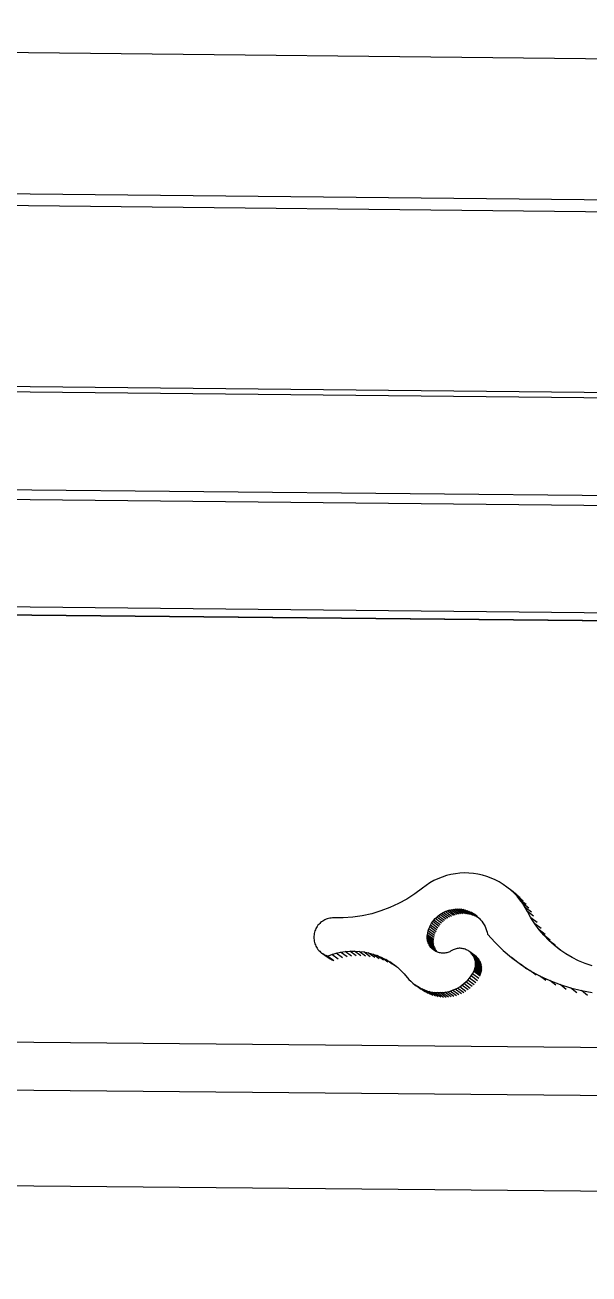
# Model space of a CAD drawing. Extents: x -106 to 80, y -44 to 65.
# Drawn here: x -32.37 to -29.5, y 31.48 to 37.84 of the extents above; entities that cross this region are included whole.
import ezdxf

# ---------------------------------------------------------------- set-up
doc = ezdxf.new("R2010")
doc.units = 0
doc.layers.get('0').update_dxf_attribs({"linetype": 'CONTINUOUS'})

msp = doc.modelspace()

# ---------------------------------------------------------------- linework, layer by layer
for p, q in [((-45.2751, 37.8357), (17.2841, 37.1577)), ((-45.2708, 37.1133), (17.2825, 36.4515)), ((-45.7107, 37.0576), (17.7214, 36.3878)), ((-46.1847, 36.136), (18.1972, 35.4775)), ((-46.3854, 36.1113), (18.3972, 35.4493)), ((-46.3823, 35.611), (18.396, 34.9605)), ((-46.7712, 35.564), (18.7833, 34.907)), ((19.0686, 34.3275), (-46.867, 34.9745)), ((18.782, 34.3688), (-46.7677, 35.0129)), ((-46.3672, 34.9696), (19.0686, 34.3275)), ((-30.2035, 33.5108), (-30.2259, 33.5052)), ((-30.1808, 33.5149), (-30.2035, 33.5108)), ((-30.1579, 33.5175), (-30.1808, 33.5149)), ((-30.1348, 33.5186), (-30.1579, 33.5175)), ((-30.1117, 33.5181), (-30.1348, 33.5186)), ((-30.0886, 33.5161), (-30.1117, 33.5181)), ((-30.0657, 33.5125), (-30.0886, 33.5161)), ((-30.0431, 33.5075), (-30.0657, 33.5125)), ((-30.3293, 33.4557), (-30.3477, 33.4418)), ((-30.3101, 33.4683), (-30.3293, 33.4557)), ((-30.29, 33.4796), (-30.3101, 33.4683)), ((-30.2692, 33.4896), (-30.29, 33.4796)), ((-30.2478, 33.4981), (-30.2692, 33.4896)), ((-30.2259, 33.5052), (-30.2478, 33.4981)), ((-30.0208, 33.501), (-30.0431, 33.5075)), ((-29.999, 33.493), (-30.0208, 33.501)), ((-29.9777, 33.4836), (-29.999, 33.493)), ((-29.9571, 33.4728), (-29.9777, 33.4836)), ((-29.9372, 33.4607), (-29.9571, 33.4728)), ((-29.9181, 33.4473), (-29.9372, 33.4607)), ((-29.9, 33.4327), (-29.9181, 33.4473)), ((-29.8863, 33.4227), (-29.9181, 33.4473)), ((-30.4274, 33.3862), (-30.4701, 33.3627)), ((-30.3866, 33.4126), (-30.4274, 33.3862)), ((-30.3477, 33.4418), (-30.3866, 33.4126)), ((-29.8828, 33.4169), (-29.9, 33.4327)), ((-29.8682, 33.4081), (-29.9, 33.4327)), ((-29.8667, 33.4), (-29.8828, 33.4169)), ((-29.851, 33.3923), (-29.8828, 33.4169)), ((-29.8517, 33.3821), (-29.8667, 33.4)), ((-29.8349, 33.3754), (-29.8667, 33.4)), ((-30.5599, 33.3252), (-30.6066, 33.3113)), ((-30.5143, 33.3424), (-30.5599, 33.3252)), ((-30.4701, 33.3627), (-30.5143, 33.3424)), ((-30.2419, 33.3179), (-30.2326, 33.3223)), ((-30.2326, 33.3223), (-30.223, 33.3261)), ((-30.2005, 33.2978), (-30.2326, 33.3223)), ((-30.223, 33.3261), (-30.2131, 33.3292)), ((-30.1909, 33.3016), (-30.223, 33.3261)), ((-30.2131, 33.3292), (-30.2031, 33.3317)), ((-30.181, 33.3047), (-30.2131, 33.3292)), ((-30.2031, 33.3317), (-30.1929, 33.3335)), ((-30.171, 33.3072), (-30.2031, 33.3317)), ((-30.1929, 33.3335), (-30.1826, 33.3346)), ((-30.1609, 33.309), (-30.1929, 33.3335)), ((-30.1826, 33.3346), (-30.1723, 33.335)), ((-30.1506, 33.3101), (-30.1826, 33.3346)), ((-30.1723, 33.335), (-30.1619, 33.3347)), ((-30.1403, 33.3105), (-30.1723, 33.335)), ((-30.1619, 33.3347), (-30.1516, 33.3338)), ((-30.1299, 33.3102), (-30.1619, 33.3347)), ((-30.1516, 33.3338), (-30.1414, 33.3321)), ((-30.1196, 33.3092), (-30.1516, 33.3338)), ((-30.1414, 33.3321), (-30.1313, 33.3298)), ((-30.1094, 33.3076), (-30.1414, 33.3321)), ((-30.1313, 33.3298), (-30.1213, 33.3267)), ((-30.0992, 33.3052), (-30.1313, 33.3298)), ((-30.1213, 33.3267), (-30.1116, 33.3231)), ((-30.0893, 33.3022), (-30.1213, 33.3267)), ((-30.1116, 33.3231), (-30.1021, 33.3188)), ((-30.0796, 33.2986), (-30.1116, 33.3231)), ((-29.8379, 33.3633), (-29.8517, 33.3821)), ((-29.82, 33.3576), (-29.8517, 33.3821)), ((-29.8254, 33.3436), (-29.8379, 33.3633)), ((-29.8062, 33.3387), (-29.8379, 33.3633)), ((-29.8141, 33.3231), (-29.8254, 33.3436)), ((-29.7936, 33.3191), (-29.8254, 33.3436)), ((-29.7963, 33.2908), (-29.8141, 33.3231)), ((-29.7824, 33.2986), (-29.8141, 33.3231)), ((-30.8758, 33.2572), (-30.88, 33.2522)), ((-30.8713, 33.2619), (-30.8758, 33.2572)), ((-30.8665, 33.2663), (-30.8713, 33.2619)), ((-30.8613, 33.2704), (-30.8665, 33.2663)), ((-30.856, 33.2741), (-30.8613, 33.2704)), ((-30.8504, 33.2774), (-30.856, 33.2741)), ((-30.8446, 33.2804), (-30.8504, 33.2774)), ((-30.8386, 33.283), (-30.8446, 33.2804)), ((-30.8324, 33.2851), (-30.8386, 33.283)), ((-30.8261, 33.2869), (-30.8324, 33.2851)), ((-30.8197, 33.2882), (-30.8261, 33.2869)), ((-30.8132, 33.2891), (-30.8197, 33.2882)), ((-30.8067, 33.2896), (-30.8132, 33.2891)), ((-30.8001, 33.2896), (-30.8067, 33.2896)), ((-30.7512, 33.2899), (-30.8001, 33.2896)), ((-30.7025, 33.2936), (-30.7512, 33.2899)), ((-30.6542, 33.3008), (-30.7025, 33.2936)), ((-30.6066, 33.3113), (-30.6542, 33.3008)), ((-30.3069, 33.2536), (-30.3017, 33.2625)), ((-30.3017, 33.2625), (-30.296, 33.2711)), ((-30.2696, 33.2381), (-30.3017, 33.2625)), ((-30.296, 33.2711), (-30.2897, 33.2793)), ((-30.2638, 33.2467), (-30.296, 33.2711)), ((-30.2897, 33.2793), (-30.2829, 33.287)), ((-30.2575, 33.2548), (-30.2897, 33.2793)), ((-30.2829, 33.287), (-30.2755, 33.2943)), ((-30.2507, 33.2626), (-30.2829, 33.287)), ((-30.2755, 33.2943), (-30.2677, 33.301)), ((-30.2434, 33.2698), (-30.2755, 33.2943)), ((-30.2677, 33.301), (-30.2595, 33.3072)), ((-30.2356, 33.2766), (-30.2677, 33.301)), ((-30.2595, 33.3072), (-30.2509, 33.3129)), ((-30.2274, 33.2828), (-30.2595, 33.3072)), ((-30.2509, 33.3129), (-30.2419, 33.3179)), ((-30.2188, 33.2884), (-30.2509, 33.3129)), ((-30.2098, 33.2934), (-30.2419, 33.3179)), ((-30.1021, 33.3188), (-30.0929, 33.3138)), ((-30.0701, 33.2943), (-30.1021, 33.3188)), ((-30.0929, 33.3138), (-30.084, 33.3083)), ((-30.0609, 33.2894), (-30.0929, 33.3138)), ((-30.084, 33.3083), (-30.0756, 33.3022)), ((-30.0689, 33.2967), (-30.084, 33.3083)), ((-30.0756, 33.3022), (-30.0689, 33.2967)), ((-30.0689, 33.2967), (-30.0675, 33.2956)), ((-30.0675, 33.2956), (-30.0609, 33.2894)), ((-30.0609, 33.2894), (-30.0599, 33.2884)), ((-30.0599, 33.2884), (-30.0528, 33.2808)), ((-30.0528, 33.2808), (-30.0462, 33.2727)), ((-30.0462, 33.2727), (-30.0401, 33.2641)), ((-30.0401, 33.2641), (-30.0346, 33.2552)), ((-29.7764, 33.2597), (-29.7963, 33.2908)), ((-29.7646, 33.2663), (-29.7963, 33.2908)), ((-29.7544, 33.2299), (-29.7764, 33.2597)), ((-29.7447, 33.2352), (-29.7764, 33.2597)), ((-30.9007, 33.1978), (-30.9009, 33.1912)), ((-30.9, 33.2044), (-30.9007, 33.1978)), ((-30.899, 33.2108), (-30.9, 33.2044)), ((-30.8975, 33.2172), (-30.899, 33.2108)), ((-30.8955, 33.2235), (-30.8975, 33.2172)), ((-30.8932, 33.2297), (-30.8955, 33.2235)), ((-30.8905, 33.2356), (-30.8932, 33.2297)), ((-30.8873, 33.2414), (-30.8905, 33.2356)), ((-30.8839, 33.2469), (-30.8873, 33.2414)), ((-30.88, 33.2522), (-30.8839, 33.2469)), ((-30.3241, 33.1941), (-30.3238, 33.1993)), ((-30.324, 33.1887), (-30.3241, 33.1941)), ((-30.2919, 33.1697), (-30.3241, 33.1941)), ((-30.3238, 33.1993), (-30.3231, 33.2046)), ((-30.2916, 33.175), (-30.3238, 33.1993)), ((-30.3231, 33.2046), (-30.3212, 33.2148)), ((-30.2909, 33.1802), (-30.3231, 33.2046)), ((-30.3212, 33.2148), (-30.3186, 33.2248)), ((-30.289, 33.1904), (-30.3212, 33.2148)), ((-30.3186, 33.2248), (-30.3153, 33.2347)), ((-30.2864, 33.2004), (-30.3186, 33.2248)), ((-30.3153, 33.2347), (-30.3114, 33.2443)), ((-30.2831, 33.2103), (-30.3153, 33.2347)), ((-30.3114, 33.2443), (-30.3069, 33.2536)), ((-30.2792, 33.2198), (-30.3114, 33.2443)), ((-30.2747, 33.2291), (-30.3069, 33.2536)), ((-30.0346, 33.2552), (-30.0297, 33.246)), ((-30.0297, 33.246), (-30.0254, 33.2365)), ((-30.0254, 33.2365), (-30.0218, 33.2267)), ((-30.0218, 33.2267), (-30.0188, 33.2167)), ((-30.0188, 33.2167), (-30.0165, 33.2065)), ((-30.0165, 33.2065), (-29.9785, 33.1642)), ((-29.7305, 33.2018), (-29.7544, 33.2299)), ((-29.7228, 33.2055), (-29.7544, 33.2299)), ((-29.7048, 33.1753), (-29.7305, 33.2018)), ((-29.6989, 33.1774), (-29.7305, 33.2018)), ((-30.9009, 33.1912), (-30.9007, 33.1846)), ((-30.9007, 33.1846), (-30.9, 33.1781)), ((-30.9, 33.1781), (-30.8989, 33.1715)), ((-30.8989, 33.1715), (-30.8974, 33.1651)), ((-30.8974, 33.1651), (-30.8955, 33.1588)), ((-30.8955, 33.1588), (-30.8932, 33.1526)), ((-30.8932, 33.1526), (-30.8904, 33.1466)), ((-30.8904, 33.1466), (-30.8873, 33.1407)), ((-30.8873, 33.1407), (-30.8838, 33.1351)), ((-30.8838, 33.1351), (-30.88, 33.1297)), ((-30.88, 33.1297), (-30.8758, 33.1246)), ((-30.3236, 33.1835), (-30.324, 33.1887)), ((-30.2918, 33.1644), (-30.324, 33.1887)), ((-30.3229, 33.1782), (-30.3236, 33.1835)), ((-30.2914, 33.1591), (-30.3236, 33.1835)), ((-30.3218, 33.173), (-30.3229, 33.1782)), ((-30.2907, 33.1538), (-30.3229, 33.1782)), ((-30.3204, 33.1679), (-30.3218, 33.173)), ((-30.2896, 33.1486), (-30.3218, 33.173)), ((-30.3186, 33.1628), (-30.3204, 33.1679)), ((-30.2882, 33.1435), (-30.3204, 33.1679)), ((-30.3165, 33.1579), (-30.3186, 33.1628)), ((-30.2864, 33.1385), (-30.3186, 33.1628)), ((-30.3141, 33.1532), (-30.3165, 33.1579)), ((-30.2843, 33.1336), (-30.3165, 33.1579)), ((-30.3114, 33.1486), (-30.3141, 33.1532)), ((-30.282, 33.1288), (-30.3141, 33.1532)), ((-30.3085, 33.1442), (-30.3114, 33.1486)), ((-30.2793, 33.1243), (-30.3114, 33.1486)), ((-30.3052, 33.14), (-30.3085, 33.1442)), ((-30.2763, 33.1198), (-30.3085, 33.1442)), ((-30.3017, 33.136), (-30.3052, 33.14)), ((-30.2753, 33.1174), (-30.3052, 33.14)), ((-30.2979, 33.1322), (-30.3017, 33.136)), ((-30.2801, 33.1197), (-30.3017, 33.136)), ((-30.2939, 33.1287), (-30.2979, 33.1322)), ((-30.2848, 33.1223), (-30.2979, 33.1322)), ((-30.2896, 33.1255), (-30.2939, 33.1287)), ((-30.1863, 33.1299), (-30.191, 33.1279)), ((-30.1814, 33.1316), (-30.1863, 33.1299)), ((-30.1763, 33.133), (-30.1814, 33.1316)), ((-30.1713, 33.134), (-30.1763, 33.133)), ((-30.1661, 33.1347), (-30.1713, 33.134)), ((-30.1609, 33.1351), (-30.1661, 33.1347)), ((-30.1557, 33.1351), (-30.1609, 33.1351)), ((-30.1505, 33.1348), (-30.1557, 33.1351)), ((-30.1453, 33.1341), (-30.1505, 33.1348)), ((-30.1402, 33.1331), (-30.1453, 33.1341)), ((-30.1351, 33.1318), (-30.1402, 33.1331)), ((-30.1302, 33.1301), (-30.1351, 33.1318)), ((-30.1253, 33.1281), (-30.1302, 33.1301)), ((-29.9785, 33.1642), (-29.9378, 33.1245)), ((-29.6774, 33.1506), (-29.7048, 33.1753)), ((-29.6732, 33.1509), (-29.7048, 33.1753)), ((-29.6483, 33.1278), (-29.6774, 33.1506)), ((-29.6458, 33.1263), (-29.6774, 33.1506)), ((-30.8758, 33.1246), (-30.8712, 33.1198)), ((-30.8712, 33.1198), (-30.8664, 33.1152)), ((-30.8664, 33.1152), (-30.8613, 33.111)), ((-30.8613, 33.111), (-30.8559, 33.1072)), ((-30.8286, 33.0867), (-30.8613, 33.111)), ((-30.8232, 33.0829), (-30.8559, 33.1072)), ((-30.8559, 33.1072), (-30.8537, 33.1058)), ((-30.8337, 33.0909), (-30.8537, 33.1058)), ((-30.8537, 33.1058), (-30.8503, 33.1037)), ((-30.8176, 33.0794), (-30.8503, 33.1037)), ((-30.8503, 33.1037), (-30.8477, 33.1023)), ((-30.8385, 33.0955), (-30.8477, 33.1023)), ((-30.8477, 33.1023), (-30.8445, 33.1006)), ((-30.8445, 33.1006), (-30.8385, 33.0978)), ((-30.8118, 33.0763), (-30.8445, 33.1006)), ((-30.8385, 33.0978), (-30.8323, 33.0955)), ((-30.8058, 33.0735), (-30.8385, 33.0978)), ((-30.8323, 33.0955), (-30.8102, 33.1036)), ((-30.7997, 33.0712), (-30.8323, 33.0955)), ((-30.8102, 33.1036), (-30.7876, 33.1102)), ((-30.7776, 33.0793), (-30.8102, 33.1036)), ((-30.7876, 33.1102), (-30.7646, 33.1153)), ((-30.755, 33.0859), (-30.7876, 33.1102)), ((-30.7646, 33.1153), (-30.7412, 33.1188)), ((-30.732, 33.091), (-30.7646, 33.1153)), ((-30.7412, 33.1188), (-30.7177, 33.1206)), ((-30.7087, 33.0945), (-30.7412, 33.1188)), ((-30.7177, 33.1206), (-30.6941, 33.1209)), ((-30.6851, 33.0963), (-30.7177, 33.1206)), ((-30.6941, 33.1209), (-30.6705, 33.1196)), ((-30.6615, 33.0966), (-30.6941, 33.1209)), ((-30.6705, 33.1196), (-30.647, 33.1166)), ((-30.6379, 33.0952), (-30.6705, 33.1196)), ((-30.647, 33.1166), (-30.6237, 33.1121)), ((-30.6145, 33.0923), (-30.647, 33.1166)), ((-30.6237, 33.1121), (-30.6008, 33.106)), ((-30.5912, 33.0878), (-30.6237, 33.1121)), ((-30.6008, 33.106), (-30.5783, 33.0983)), ((-30.5683, 33.0817), (-30.6008, 33.106)), ((-30.5783, 33.0983), (-30.5564, 33.0892)), ((-30.5459, 33.0741), (-30.5783, 33.0983)), ((-30.5564, 33.0892), (-30.5351, 33.0786)), ((-30.5239, 33.0649), (-30.5564, 33.0892)), ((-30.5351, 33.0786), (-30.5145, 33.0666)), ((-30.5027, 33.0543), (-30.5351, 33.0786)), ((-30.5145, 33.0666), (-30.4948, 33.0532)), ((-30.4821, 33.0423), (-30.5145, 33.0666)), ((-30.2852, 33.1226), (-30.2896, 33.1255)), ((-30.2848, 33.1223), (-30.2852, 33.1226)), ((-30.2806, 33.1199), (-30.2848, 33.1223)), ((-30.2801, 33.1197), (-30.2806, 33.1199)), ((-30.2758, 33.1176), (-30.2801, 33.1197)), ((-30.2753, 33.1174), (-30.2758, 33.1176)), ((-30.2709, 33.1156), (-30.2753, 33.1174)), ((-30.2659, 33.1139), (-30.2709, 33.1156)), ((-30.2608, 33.1125), (-30.2659, 33.1139)), ((-30.2556, 33.1115), (-30.2608, 33.1125)), ((-30.2504, 33.1108), (-30.2556, 33.1115)), ((-30.2451, 33.1105), (-30.2504, 33.1108)), ((-30.2398, 33.1105), (-30.2451, 33.1105)), ((-30.2346, 33.1109), (-30.2398, 33.1105)), ((-30.2294, 33.1116), (-30.2346, 33.1109)), ((-30.2242, 33.1126), (-30.2294, 33.1116)), ((-30.2191, 33.114), (-30.2242, 33.1126)), ((-30.2142, 33.1158), (-30.2191, 33.114)), ((-30.2093, 33.1178), (-30.2142, 33.1158)), ((-30.2046, 33.1202), (-30.2093, 33.1178)), ((-30.1957, 33.1255), (-30.2046, 33.1202)), ((-30.191, 33.1279), (-30.1957, 33.1255)), ((-30.1206, 33.1258), (-30.1253, 33.1281)), ((-30.116, 33.1232), (-30.1206, 33.1258)), ((-30.1117, 33.1203), (-30.116, 33.1232)), ((-30.1075, 33.1172), (-30.1117, 33.1203)), ((-30.0755, 33.0928), (-30.1075, 33.1172)), ((-30.1035, 33.1137), (-30.1075, 33.1172)), ((-30.0715, 33.0894), (-30.1035, 33.1137)), ((-30.0998, 33.11), (-30.1035, 33.1137)), ((-30.0678, 33.0857), (-30.0998, 33.11)), ((-30.0963, 33.1061), (-30.0998, 33.11)), ((-30.093, 33.1019), (-30.0963, 33.1061)), ((-30.0933, 33.1038), (-30.0963, 33.1061)), ((-30.0643, 33.0818), (-30.0933, 33.1038)), ((-30.0901, 33.0976), (-30.093, 33.1019)), ((-30.0611, 33.0776), (-30.093, 33.1019)), ((-30.0874, 33.093), (-30.0901, 33.0976)), ((-30.0581, 33.0733), (-30.0901, 33.0976)), ((-30.0851, 33.0883), (-30.0874, 33.093)), ((-30.0555, 33.0687), (-30.0874, 33.093)), ((-30.083, 33.0835), (-30.0851, 33.0883)), ((-30.0531, 33.0641), (-30.0851, 33.0883)), ((-30.0813, 33.0785), (-30.083, 33.0835)), ((-30.051, 33.0592), (-30.083, 33.0835)), ((-30.0798, 33.0735), (-30.0813, 33.0785)), ((-30.0493, 33.0543), (-30.0813, 33.0785)), ((-30.0788, 33.0683), (-30.0798, 33.0735)), ((-30.0479, 33.0492), (-30.0798, 33.0735)), ((-30.078, 33.0631), (-30.0788, 33.0683)), ((-30.0468, 33.0441), (-30.0788, 33.0683)), ((-29.9378, 33.1245), (-29.8945, 33.0877)), ((-29.8945, 33.0877), (-29.849, 33.0537)), ((-29.8627, 33.0634), (-29.8945, 33.0877)), ((-29.6437, 33.1247), (-29.6483, 33.1278)), ((-29.6179, 33.107), (-29.6437, 33.1247)), ((-29.5861, 33.0884), (-29.6179, 33.107)), ((-29.5532, 33.0719), (-29.5861, 33.0884)), ((-29.5193, 33.0577), (-29.5532, 33.0719)), ((-30.4948, 33.0532), (-30.476, 33.0386)), ((-30.476, 33.0386), (-30.4582, 33.0227)), ((-30.4582, 33.0227), (-30.4416, 33.0056)), ((-30.4416, 33.0056), (-30.4172, 32.9771)), ((-30.1005, 32.9946), (-30.0931, 33.0058)), ((-30.0931, 33.0058), (-30.0865, 33.0176)), ((-30.0611, 32.9817), (-30.0931, 33.0058)), ((-30.0865, 33.0176), (-30.0842, 33.0222)), ((-30.0545, 32.9933), (-30.0865, 33.0176)), ((-30.0842, 33.0222), (-30.0823, 33.0271)), ((-30.0523, 32.998), (-30.0842, 33.0222)), ((-30.0823, 33.0271), (-30.0807, 33.032)), ((-30.0503, 33.0029), (-30.0823, 33.0271)), ((-30.0807, 33.032), (-30.0794, 33.0371)), ((-30.0487, 33.0078), (-30.0807, 33.032)), ((-30.0794, 33.0371), (-30.0784, 33.0422)), ((-30.0474, 33.0129), (-30.0794, 33.0371)), ((-30.0784, 33.0422), (-30.0778, 33.0474)), ((-30.0465, 33.018), (-30.0784, 33.0422)), ((-30.0776, 33.0579), (-30.078, 33.0631)), ((-30.046, 33.0389), (-30.078, 33.0631)), ((-30.0778, 33.0474), (-30.0775, 33.0527)), ((-30.0459, 33.0232), (-30.0778, 33.0474)), ((-30.0775, 33.0527), (-30.0776, 33.0579)), ((-30.0456, 33.0337), (-30.0776, 33.0579)), ((-30.0456, 33.0284), (-30.0775, 33.0527)), ((-29.849, 33.0537), (-29.8013, 33.0229)), ((-29.8173, 33.0295), (-29.849, 33.0537)), ((-29.8013, 33.0229), (-29.7518, 32.9953)), ((-29.7696, 32.9987), (-29.8013, 33.0229)), ((-29.4845, 33.0458), (-29.5193, 33.0577)), ((-30.4172, 32.9771), (-30.4077, 32.9674)), ((-30.4077, 32.9674), (-30.3977, 32.9583)), ((-30.3977, 32.9583), (-30.387, 32.9499)), ((-30.3547, 32.9257), (-30.387, 32.9499)), ((-30.387, 32.9499), (-30.3796, 32.9448)), ((-30.3654, 32.9341), (-30.3796, 32.9448)), ((-30.3796, 32.9448), (-30.3758, 32.9422)), ((-30.3758, 32.9422), (-30.3642, 32.9352)), ((-30.3436, 32.918), (-30.3758, 32.9422)), ((-30.1702, 32.933), (-30.1586, 32.9397)), ((-30.1586, 32.9397), (-30.1475, 32.9472)), ((-30.1266, 32.9156), (-30.1586, 32.9397)), ((-30.1475, 32.9472), (-30.1369, 32.9554)), ((-30.1155, 32.923), (-30.1475, 32.9472)), ((-30.1369, 32.9554), (-30.1268, 32.9642)), ((-30.1048, 32.9312), (-30.1369, 32.9554)), ((-30.1268, 32.9642), (-30.1174, 32.9738)), ((-30.0948, 32.9401), (-30.1268, 32.9642)), ((-30.1174, 32.9738), (-30.1086, 32.9839)), ((-30.0854, 32.9496), (-30.1174, 32.9738)), ((-30.1086, 32.9839), (-30.1005, 32.9946)), ((-30.0766, 32.9597), (-30.1086, 32.9839)), ((-30.0685, 32.9704), (-30.1005, 32.9946)), ((-29.7518, 32.9953), (-29.7006, 32.9711)), ((-29.7202, 32.9711), (-29.7518, 32.9953)), ((-29.7006, 32.9711), (-29.6479, 32.9504)), ((-29.669, 32.947), (-29.7006, 32.9711)), ((-29.6479, 32.9504), (-29.594, 32.9332)), ((-29.6164, 32.9262), (-29.6479, 32.9504)), ((-30.3642, 32.9352), (-30.3521, 32.9291)), ((-30.3319, 32.9111), (-30.3642, 32.9352)), ((-30.3521, 32.9291), (-30.3397, 32.9237)), ((-30.3199, 32.9049), (-30.3521, 32.9291)), ((-30.3397, 32.9237), (-30.3269, 32.9192)), ((-30.3075, 32.8996), (-30.3397, 32.9237)), ((-30.3269, 32.9192), (-30.3139, 32.9155)), ((-30.2947, 32.8951), (-30.3269, 32.9192)), ((-30.3139, 32.9155), (-30.3007, 32.9127)), ((-30.2817, 32.8914), (-30.3139, 32.9155)), ((-30.3007, 32.9127), (-30.2873, 32.9107)), ((-30.2685, 32.8886), (-30.3007, 32.9127)), ((-30.2873, 32.9107), (-30.2739, 32.9097)), ((-30.2552, 32.8866), (-30.2873, 32.9107)), ((-30.2739, 32.9097), (-30.2604, 32.9096)), ((-30.2417, 32.8856), (-30.2739, 32.9097)), ((-30.2604, 32.9096), (-30.247, 32.9103)), ((-30.2283, 32.8854), (-30.2604, 32.9096)), ((-30.247, 32.9103), (-30.2336, 32.9119)), ((-30.2149, 32.8862), (-30.247, 32.9103)), ((-30.2336, 32.9119), (-30.2204, 32.9144)), ((-30.2015, 32.8878), (-30.2336, 32.9119)), ((-30.2204, 32.9144), (-30.2074, 32.9178)), ((-30.1883, 32.8903), (-30.2204, 32.9144)), ((-30.2074, 32.9178), (-30.1947, 32.9221)), ((-30.1754, 32.8937), (-30.2074, 32.9178)), ((-30.1947, 32.9221), (-30.1823, 32.9271)), ((-30.1626, 32.8979), (-30.1947, 32.9221)), ((-30.1823, 32.9271), (-30.1702, 32.933)), ((-30.1502, 32.903), (-30.1823, 32.9271)), ((-30.1382, 32.9089), (-30.1702, 32.933)), ((-29.594, 32.9332), (-29.5392, 32.9197)), ((-29.5625, 32.9091), (-29.594, 32.9332)), ((-29.5392, 32.9197), (-29.4836, 32.9099)), ((-29.5077, 32.8956), (-29.5392, 32.9197)), ((18.2179, 32.1984), (-45.9843, 32.7785)), ((-45.9828, 32.5349), (18.2173, 31.9605)), ((-46.4018, 32.049), (18.7887, 31.477))]:
    msp.add_line(p, q)

doc.saveas('drawing.dxf')
